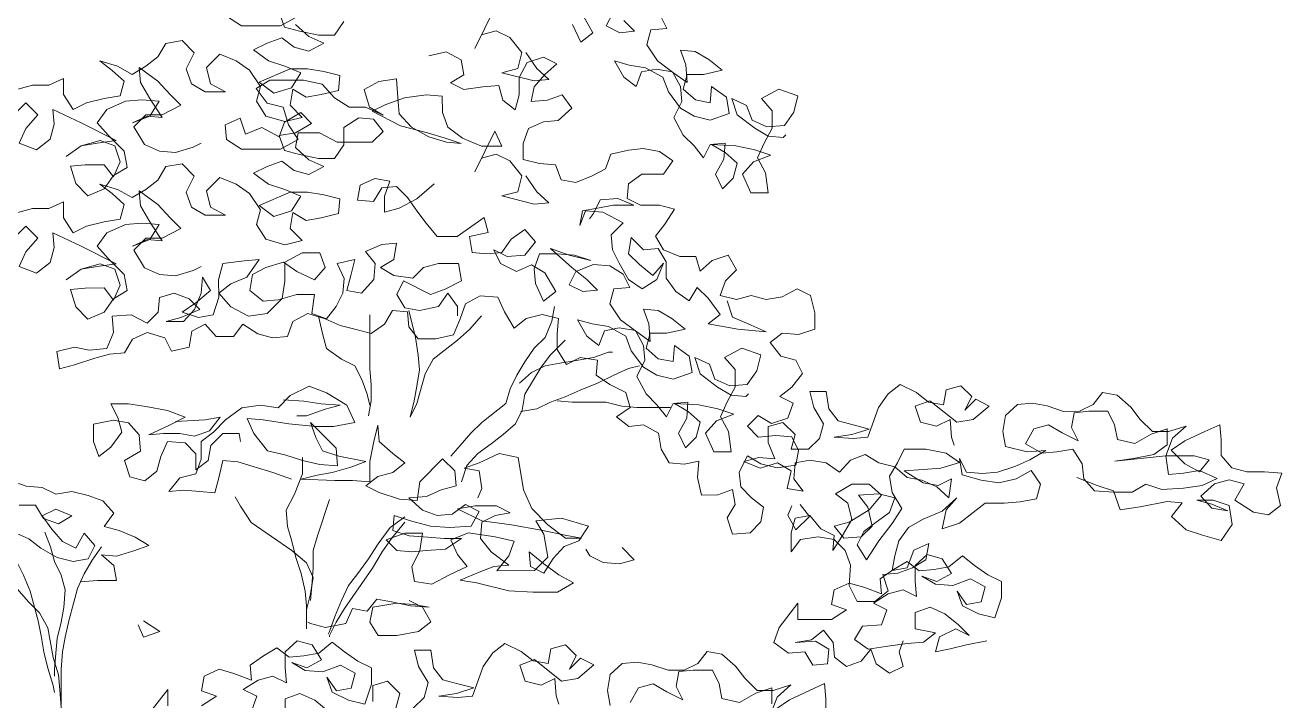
# Model space of a CAD drawing. Header units: metres. Extents: x -58 to 722, y -1100 to 345.
# Drawn here: x 31.314 to 32.033, y -15.785 to -15.399 of the extents above; entities that cross this region are included whole.
import ezdxf

# ---------------------------------------------------------------- set-up
doc = ezdxf.new("R2010")
doc.units = ezdxf.units.M
doc.header["$MEASUREMENT"] = 0
doc.layers.add('FSR_ARQ_006ARBOLES', color=74, linetype='Continuous', lineweight=0)

# ---------------------------------------------------------------- blocks, each defined once
blk = doc.blocks.new('arboles fsr 01')
at = {"layer": 'FSR_ARQ_006ARBOLES'}
for points in [[(186.26836, -34.83192), (186.26263, -34.84192), (186.26906, -34.84694), (186.27336, -34.83764)], [(186.24619, -34.83547), (186.24046, -34.84119), (186.24833, -34.84191), (186.25548, -34.83834), (186.25191, -34.83119)], [(186.22688, -34.83259), (186.2233, -34.83974), (186.23188, -34.84047), (186.23402, -34.84833), (186.22829, -34.85691), (186.2197, -34.86334), (186.21254, -34.86834), (186.21327, -34.85904), (186.21613, -34.85118), (186.20827, -34.85189), (186.20111, -34.85617), (186.19395, -34.86189), (186.20396, -34.86404), (186.21255, -34.86405), (186.21468, -34.87192), (186.20824, -34.87763), (186.20037, -34.87906), (186.19967, -34.87047), (186.19179, -34.87619), (186.19036, -34.88477), (186.20037, -34.88835), (186.20895, -34.88622), (186.21611, -34.88193), (186.22255, -34.87336), (186.22542, -34.86549), (186.23472, -34.86049), (186.2433, -34.85907), (186.25117, -34.85693), (186.24616, -34.86551), (186.23972, -34.87051), (186.23686, -34.86264), (186.229, -34.8612), (186.22041, -34.86263), (186.21612, -34.87049), (186.21539, -34.87836), (186.21968, -34.88694), (186.21466, -34.89623), (186.20894, -34.90195), (186.20392, -34.90838), (186.20035, -34.90123), (186.19249, -34.90051), (186.19319, -34.90909), (186.19748, -34.91696), (186.1939, -34.92482), (186.18818, -34.9191), (186.18604, -34.91123), (186.19248, -34.90551), (186.19964, -34.90123), (186.18676, -34.90193), (186.17675, -34.90407), (186.16816, -34.90692), (186.17746, -34.9105), (186.18317, -34.91695), (186.17887, -34.92696), (186.16958, -34.92695), (186.17102, -34.91622), (186.17532, -34.90836), (186.17175, -34.90049), (186.16746, -34.89262), (186.16747, -34.88332), (186.1732, -34.87689), (186.16391, -34.87187), (186.15389, -34.87544), (186.15603, -34.88402), (186.16103, -34.89118), (186.17032, -34.8919), (186.17819, -34.88833), (186.18106, -34.88047), (186.18893, -34.8769), (186.18606, -34.88548), (186.17676, -34.89262), (186.1696, -34.89691), (186.16174, -34.89762), (186.16031, -34.89619)], [(186.29808, -34.8524), (186.29235, -34.86098), (186.28591, -34.86669), (186.29378, -34.86741), (186.31094, -34.86314), (186.30236, -34.86099), (186.30023, -34.8524), (186.30667, -34.84454), (186.31383, -34.84097), (186.32169, -34.84312), (186.32526, -34.85028), (186.31455, -34.82881)], [(186.41897, -34.8332), (186.42826, -34.83821), (186.449, -34.83823), (186.45687, -34.83323)], [(186.42898, -34.83106), (186.42611, -34.83893), (186.41824, -34.84107), (186.40823, -34.8432), (186.39965, -34.8432), (186.39465, -34.83604)], [(186.42039, -34.83749), (186.41324, -34.84392), (186.40537, -34.84749), (186.41323, -34.85179), (186.4211, -34.84965), (186.42754, -34.84465), (186.4354, -34.84752), (186.44255, -34.8511), (186.43468, -34.85682), (186.42609, -34.85967), (186.41751, -34.86324), (186.42251, -34.87111), (186.4318, -34.87398), (186.43968, -34.86826), (186.42323, -34.8611), (186.41394, -34.86109), (186.40535, -34.86251), (186.39677, -34.86465), (186.39747, -34.87252), (186.40677, -34.87467), (186.41464, -34.87611), (186.42179, -34.87182), (186.42321, -34.88041), (186.41677, -34.88684), (186.42607, -34.88899), (186.43608, -34.88614), (186.4411, -34.87828), (186.43896, -34.87041), (186.44469, -34.86183), (186.45184, -34.85683), (186.46043, -34.85326), (186.46758, -34.86042), (186.46542, -34.869), (186.45755, -34.87329), (186.46828, -34.8733), (186.47543, -34.86901), (186.4783, -34.86115), (186.47402, -34.85256), (186.48046, -34.84613), (186.48904, -34.84757), (186.49333, -34.85472), (186.49976, -34.85974), (186.50691, -34.86403), (186.51478, -34.85975), (186.52408, -34.8569), (186.51764, -34.8619), (186.5112, -34.86761), (186.51333, -34.87548), (186.52192, -34.87692), (186.53121, -34.87908), (186.53836, -34.88266), (186.54337, -34.8748), (186.54338, -34.86621), (186.55124, -34.8698), (186.55983, -34.8698), (186.56769, -34.87196)], [(186.56911, -34.88483), (186.56339, -34.8791), (186.55695, -34.88554), (186.56338, -34.89269), (186.56695, -34.90056), (186.55765, -34.90413), (186.5505, -34.8984), (186.54837, -34.89053), (186.54909, -34.88267), (186.53406, -34.88981), (186.51546, -34.89909), (186.52547, -34.90053), (186.53405, -34.90196), (186.54191, -34.90769), (186.53405, -34.90196), (186.52404, -34.89909), (186.51617, -34.90195), (186.5133, -34.91053), (186.51687, -34.9184), (186.52188, -34.91197), (186.5319, -34.91198), (186.53976, -34.9127), (186.53689, -34.92199), (186.53045, -34.92842), (186.52187, -34.92484), (186.51687, -34.91768), (186.50972, -34.91339), (186.51116, -34.9048), (186.51975, -34.89623), (186.52548, -34.8898), (186.52048, -34.88264), (186.51047, -34.87834), (186.50189, -34.87762), (186.49259, -34.87832), (186.49759, -34.8862), (186.50688, -34.88978), (186.49902, -34.8862), (186.49115, -34.88691), (186.4976, -34.8769), (186.50261, -34.86832), (186.50334, -34.86045), (186.49332, -34.8676), (186.48687, -34.87474), (186.48115, -34.88046), (186.49115, -34.88548), (186.49974, -34.88548), (186.50617, -34.89193), (186.50044, -34.90122), (186.49257, -34.90479), (186.48398, -34.90549), (186.47469, -34.90263), (186.4704, -34.90048)], [(186.34963, -34.85422), (186.34034, -34.85207), (186.33247, -34.85635), (186.33103, -34.86422), (186.33818, -34.86851), (186.33102, -34.87208), (186.32101, -34.87064), (186.31243, -34.86992), (186.31028, -34.87779), (186.30383, -34.88279), (186.3017, -34.87492), (186.3017, -34.86562), (186.29742, -34.85775), (186.28884, -34.85488), (186.28169, -34.85845), (186.28812, -34.86418), (186.29383, -34.87062), (186.29526, -34.87849), (186.28667, -34.87776), (186.27881, -34.8749), (186.2738, -34.88204), (186.28094, -34.88849), (186.28881, -34.88921), (186.29667, -34.89279), (186.29953, -34.90066), (186.29952, -34.90924), (186.29093, -34.91138), (186.28235, -34.91209), (186.27948, -34.91995), (186.27162, -34.92138), (186.26304, -34.91779), (186.25589, -34.91421), (186.25303, -34.90634), (186.24374, -34.90419), (186.23587, -34.90346), (186.22729, -34.90489), (186.22013, -34.90989), (186.22513, -34.91704), (186.23657, -34.91705), (186.24372, -34.92207), (186.24443, -34.92993), (186.23727, -34.9335), (186.22726, -34.9335), (186.21939, -34.93563), (186.22439, -34.94351), (186.22939, -34.94995), (186.22509, -34.95709), (186.21651, -34.96066), (186.20793, -34.96065), (186.20577, -34.96852), (186.19934, -34.96279), (186.19076, -34.95992), (186.18646, -34.96779), (186.19218, -34.97351), (186.19503, -34.98138), (186.18645, -34.98352), (186.17858, -34.98137), (186.17072, -34.98351), (186.16213, -34.98207), (186.15427, -34.97777), (186.14712, -34.98134), (186.14496, -34.99064), (186.14495, -34.99922), (186.15353, -35.00209), (186.16212, -35.00138), (186.16855, -35.00639), (186.16282, -35.01354), (186.15495, -35.01568), (186.15137, -35.02283), (186.15708, -35.02998), (186.16352, -35.03499), (186.15636, -35.03856), (186.15921, -35.04643), (186.16779, -35.0493), (186.17495, -35.04502), (186.18067, -35.05074), (186.17494, -35.05646), (186.16564, -35.05574), (186.15706, -35.05644), (186.15348, -35.06359), (186.1549, -35.07146), (186.16491, -35.0729), (186.1735, -35.07076), (186.18065, -35.06648), (186.18494, -35.07507), (186.18421, -35.08293), (186.17849, -35.08865), (186.17205, -35.09365), (186.17347, -35.10152), (186.17918, -35.10724), (186.18848, -35.10797), (186.19135, -35.09939), (186.18707, -35.09223), (186.1885, -35.08437), (186.19637, -35.08723), (186.20495, -35.08724), (186.2071, -35.07795), (186.2064, -35.06936), (186.21426, -35.0708), (186.22213, -35.07009), (186.22643, -35.06295), (186.22787, -35.05436), (186.23574, -35.05008), (186.2436, -35.0508), (186.25005, -35.0458), (186.2429, -35.04079), (186.24505, -35.03292), (186.25364, -35.02864), (186.26079, -35.02364), (186.26009, -35.01577), (186.26938, -35.01435), (186.27653, -35.01793), (186.28155, -35.01007), (186.28155, -35.00149), (186.28085, -34.99362), (186.28943, -34.99148), (186.29801, -34.99364), (186.30444, -34.99865), (186.30946, -34.99007), (186.31304, -34.98221), (186.32234, -34.9815), (186.3302, -34.9858), (186.33306, -34.99367), (186.33662, -35.00225), (186.34592, -35.00441), (186.35522, -35.00442), (186.36023, -34.99798), (186.36095, -34.99012), (186.36882, -34.98941), (186.3731, -34.99657), (186.38025, -35.00158), (186.38812, -34.99944), (186.39671, -34.9973), (186.40458, -34.99373), (186.41388, -34.99088), (186.42174, -34.99518), (186.42459, -35.00305), (186.43246, -35.00377), (186.44033, -35.00163), (186.4482, -34.99663), (186.4532, -35.00308), (186.4625, -35.00308), (186.46823, -34.99665), (186.47537, -35.00024), (186.4768, -35.00882), (186.48609, -35.01097), (186.48968, -35.00382), (186.49898, -35.00097), (186.50684, -35.00456), (186.51112, -35.01171), (186.51899, -35.01243), (186.52686, -35.01459), (186.53758, -35.01817), (186.54545, -35.02033), (186.54688, -35.01103), (186.53759, -35.00887), (186.52972, -35.0103), (186.52042, -35.00957), (186.51686, -35.00099), (186.51758, -34.99241), (186.50757, -34.99168), (186.49898, -34.99597), (186.49326, -34.99024), (186.49256, -34.98237), (186.48469, -34.98022), (186.47682, -34.98307), (186.47109, -34.98879), (186.4811, -34.99309), (186.48897, -34.99524), (186.47967, -34.99523), (186.47395, -34.98879), (186.47039, -34.98021), (186.46968, -34.97162), (186.46538, -34.97877), (186.47324, -34.98521), (186.48039, -34.99023), (186.47181, -34.99308), (186.46394, -34.99164), (186.46109, -34.98234), (186.4611, -34.97305), (186.45896, -34.96446), (186.44752, -34.96302), (186.43965, -34.9623), (186.44608, -34.9716), (186.45466, -34.97518), (186.46109, -34.9802), (186.45465, -34.98734), (186.44534, -34.99234), (186.43533, -34.9909), (186.42747, -34.98303), (186.42605, -34.97373), (186.42606, -34.96372), (186.41677, -34.9587), (186.40747, -34.95869), (186.4046, -34.96656), (186.41032, -34.973), (186.41962, -34.96872), (186.42677, -34.96372), (186.43607, -34.96659), (186.44322, -34.97017), (186.44464, -34.97875), (186.43748, -34.98447), (186.42962, -34.98374), (186.41961, -34.98087), (186.41031, -34.98087), (186.41173, -34.99088), (186.40386, -34.99373), (186.39886, -34.98729), (186.39529, -34.98014), (186.39458, -34.97227), (186.39817, -34.96441), (186.38887, -34.96225), (186.39101, -34.97084), (186.39315, -34.9787), (186.38528, -34.98013), (186.37885, -34.97297), (186.37814, -34.96439), (186.38315, -34.95795), (186.37457, -34.95437), (186.36671, -34.95365), (186.36813, -34.96223), (186.37528, -34.96653), (186.36812, -34.97081), (186.35811, -34.97224), (186.35239, -34.96651), (186.34453, -34.96436), (186.3338, -34.96435), (186.33236, -34.97364), (186.34094, -34.97794), (186.3488, -34.98081), (186.36311, -34.97367), (186.36668, -34.98083), (186.36238, -34.98797), (186.35452, -34.9894), (186.34451, -34.98724), (186.33951, -34.98009), (186.33449, -34.98723), (186.33449, -34.99224)], [(186.29808, -34.91783), (186.29235, -34.9264), (186.28591, -34.93212), (186.29378, -34.93284), (186.31094, -34.92857), (186.30236, -34.92641), (186.30023, -34.91783), (186.30667, -34.90997), (186.31383, -34.9064), (186.32169, -34.90855), (186.32526, -34.9157), (186.31455, -34.89424), (186.31097, -34.9021), (186.3217, -34.90211), (186.33171, -34.89783), (186.33959, -34.89212), (186.34245, -34.88425), (186.34246, -34.87567), (186.35104, -34.87496), (186.36249, -34.8764), (186.3725, -34.87999), (186.37964, -34.88357), (186.36462, -34.89142), (186.35031, -34.89499), (186.34101, -34.89784), (186.33243, -34.90069), (186.34029, -34.89998), (186.34959, -34.89713), (186.3589, -34.89213), (186.36534, -34.88499), (186.36606, -34.87641), (186.36679, -34.86639), (186.37608, -34.86783), (186.38395, -34.87213), (186.38108, -34.88143), (186.37392, -34.88571), (186.38322, -34.88143), (186.39181, -34.88144), (186.39968, -34.87644), (186.40612, -34.86929), (186.41613, -34.86715), (186.43401, -34.86717), (186.44116, -34.87147), (186.43543, -34.87933), (186.42685, -34.88147), (186.42398, -34.89076), (186.41897, -34.89863), (186.42826, -34.90364), (186.449, -34.90366), (186.45687, -34.89866), (186.45759, -34.89079), (186.44973, -34.88721), (186.44686, -34.89579), (186.43828, -34.89221), (186.42898, -34.8972), (186.42613, -34.88933), (186.41755, -34.88432), (186.41182, -34.89004), (186.4204, -34.89505), (186.42898, -34.89649), (186.42611, -34.90435), (186.41824, -34.90649), (186.40823, -34.90863), (186.39965, -34.90862), (186.39465, -34.90146), (186.39466, -34.89217), (186.38679, -34.88715), (186.37893, -34.88786), (186.37391, -34.89429), (186.37963, -34.90002), (186.39822, -34.90004), (186.40753, -34.89504), (186.41897, -34.89505), (186.42039, -34.90292), (186.41324, -34.90935), (186.40537, -34.91292), (186.41323, -34.91722), (186.4211, -34.91508), (186.42754, -34.91008), (186.4354, -34.91294), (186.44255, -34.91653), (186.43468, -34.92224), (186.42609, -34.92509), (186.41751, -34.92866), (186.42251, -34.93653), (186.4318, -34.9394), (186.43968, -34.93369), (186.42323, -34.92652), (186.41394, -34.92651), (186.40535, -34.92794), (186.39677, -34.93007), (186.39747, -34.93794), (186.40677, -34.9401), (186.41464, -34.94153), (186.42179, -34.93725), (186.42321, -34.94583), (186.41677, -34.95226), (186.42607, -34.95442), (186.43608, -34.95157), (186.4411, -34.9437), (186.43896, -34.93583), (186.44469, -34.92726), (186.45184, -34.92226), (186.46043, -34.91869), (186.46758, -34.92585), (186.46542, -34.93443), (186.45755, -34.93871), (186.46828, -34.93872), (186.47543, -34.93444), (186.4783, -34.92657), (186.47402, -34.91799), (186.48046, -34.91156), (186.48904, -34.91299), (186.49333, -34.92015), (186.49976, -34.92516), (186.50691, -34.92946), (186.51478, -34.92518), (186.52408, -34.92232), (186.51764, -34.92732), (186.5112, -34.93304), (186.51333, -34.94091), (186.52192, -34.94235), (186.53121, -34.9445), (186.53836, -34.94808), (186.54337, -34.94022), (186.54338, -34.93164), (186.55124, -34.93522), (186.55983, -34.93523), (186.56769, -34.93738)], [(186.56911, -34.95026), (186.56339, -34.94453), (186.55695, -34.95096), (186.56338, -34.95812), (186.56695, -34.96599), (186.55765, -34.96956), (186.5505, -34.96383), (186.54837, -34.95596), (186.54909, -34.94809), (186.53406, -34.95523), (186.51546, -34.96451), (186.52547, -34.96595), (186.53405, -34.96739), (186.54191, -34.97312), (186.53405, -34.96739), (186.52404, -34.96452), (186.51617, -34.96737), (186.5133, -34.97595), (186.51687, -34.98382), (186.52188, -34.97739), (186.5319, -34.9774), (186.53976, -34.97812), (186.53689, -34.98742), (186.53045, -34.99385), (186.52187, -34.99027), (186.51687, -34.98311), (186.50972, -34.97881), (186.51116, -34.97023), (186.51975, -34.96166), (186.52548, -34.95522), (186.52048, -34.94807), (186.51047, -34.94377), (186.50189, -34.94304), (186.49259, -34.94375), (186.49759, -34.95162), (186.50688, -34.95521), (186.49902, -34.95162), (186.49115, -34.95233), (186.4976, -34.94232), (186.50261, -34.93375), (186.50334, -34.92588), (186.49332, -34.93302), (186.48687, -34.94017), (186.48115, -34.94589), (186.49115, -34.9509), (186.49974, -34.95091), (186.50617, -34.95735), (186.50044, -34.96664), (186.49257, -34.97021), (186.48398, -34.97092), (186.47469, -34.96805), (186.4704, -34.9659)], [(186.34671, -34.92216), (186.356, -34.93004), (186.36529, -34.93505), (186.37316, -34.9372), (186.37317, -34.92862), (186.37031, -34.92075), (186.37818, -34.91933), (186.38605, -34.92291), (186.38747, -34.93078), (186.37889, -34.93149), (186.3746, -34.92433), (186.36673, -34.92361), (186.36101, -34.92933), (186.35599, -34.93647), (186.35098, -34.94291), (186.34525, -34.95005), (186.33453, -34.95004), (186.32023, -34.94002), (186.31808, -34.94788), (186.32809, -34.95004), (186.32665, -34.95862), (186.31878, -34.95933), (186.31092, -34.9586), (186.30592, -34.95145), (186.29877, -34.94643), (186.29304, -34.95287), (186.29876, -34.96002), (186.30805, -34.96075), (186.31521, -34.95718), (186.31163, -34.96433), (186.30304, -34.96861), (186.29518, -34.96503), (186.28802, -34.96931), (186.28229, -34.97932), (186.28872, -34.98433), (186.29302, -34.97504), (186.29374, -34.96717), (186.29089, -34.9593), (186.28159, -34.95929), (186.2723, -34.96), (186.26371, -34.96285), (186.27516, -34.96), (186.28517, -34.95643), (186.27372, -34.96644), (186.26585, -34.97287), (186.26012, -34.97858), (186.26799, -34.97931), (186.27514, -34.97574), (186.27157, -34.96858), (186.26228, -34.965), (186.25369, -34.9657), (186.24654, -34.96999), (186.24296, -34.97714), (186.25154, -34.97786), (186.25368, -34.98573), (186.24795, -34.99431), (186.23936, -35.00073), (186.2322, -35.00573), (186.23293, -34.99644), (186.23579, -34.98857), (186.22793, -34.98928), (186.22077, -34.99357), (186.21361, -34.99928), (186.22362, -35.00144), (186.23221, -35.00144), (186.23434, -35.00931), (186.2279, -35.01503), (186.22003, -35.01645), (186.21933, -35.00787), (186.21145, -35.01358), (186.21002, -35.02216), (186.22003, -35.02575), (186.22861, -35.02361), (186.23577, -35.01933), (186.24221, -35.01075), (186.24508, -35.00289), (186.25438, -34.99789), (186.26296, -34.99647), (186.27083, -34.99433), (186.26582, -35.0029), (186.25938, -35.00791), (186.25652, -35.00004), (186.24866, -34.9986), (186.24007, -35.00002), (186.23578, -35.00788), (186.23505, -35.01575), (186.23934, -35.02434), (186.23432, -35.03363), (186.2286, -35.03935), (186.22358, -35.04578), (186.22001, -35.03862), (186.21215, -35.0379), (186.21285, -35.04648), (186.21714, -35.05435), (186.21356, -35.06222), (186.20784, -35.05649), (186.2057, -35.04862), (186.21214, -35.04291), (186.2193, -35.03862), (186.20642, -35.03933), (186.19641, -35.04146), (186.18782, -35.04431), (186.19712, -35.0479), (186.20283, -35.05434), (186.19853, -35.06435), (186.18924, -35.06434), (186.19068, -35.05361), (186.19498, -35.04575), (186.19141, -35.03788), (186.18712, -35.03001), (186.18713, -35.02071), (186.19286, -35.01428), (186.18357, -35.00927), (186.17355, -35.01283), (186.17569, -35.02142), (186.18069, -35.02857), (186.18998, -35.0293), (186.19785, -35.02573), (186.20072, -35.01786), (186.20859, -35.0143), (186.20572, -35.02288), (186.19642, -35.03002), (186.18926, -35.0343), (186.1814, -35.03501), (186.17997, -35.03358)], [(186.19146, -34.98424), (186.18859, -34.99282), (186.17857, -34.9971), (186.1707, -35.00067), (186.18572, -34.99926), (186.20146, -34.99641), (186.19503, -34.9914), (186.20147, -34.98282), (186.2072, -34.9771), (186.21148, -34.98426), (186.21864, -34.97926), (186.22365, -34.97211), (186.22366, -34.96353), (186.22796, -34.95638), (186.23582, -34.9571), (186.24227, -34.95067), (186.24369, -34.95926), (186.23796, -34.96497), (186.2308, -34.97069), (186.22509, -34.96425), (186.22866, -34.97283), (186.23652, -34.97785), (186.24368, -34.97285), (186.24869, -34.96427), (186.25227, -34.95712), (186.25299, -34.94925), (186.24656, -34.94281), (186.2573, -34.9371), (186.2666, -34.93639), (186.26945, -34.94426), (186.26803, -34.93639), (186.26016, -34.93496), (186.25158, -34.93352), (186.24085, -34.93351), (186.24944, -34.92994), (186.25873, -34.93066), (186.2623, -34.93782), (186.26445, -34.94068)], [(186.00585, -35.07788), (185.99512, -35.08216), (185.98653, -35.08501), (185.98295, -35.09502), (185.97222, -35.09358), (185.95792, -35.09071), (185.95005, -35.09142), (185.95577, -35.09857), (185.94789, -35.10572), (185.93931, -35.10857), (185.92929, -35.11142), (185.92358, -35.10283), (185.92502, -35.09282), (185.9336, -35.08997), (185.94219, -35.08998), (185.93432, -35.09212), (185.92573, -35.09568), (185.93432, -35.09426), (185.94004, -35.08783), (185.9329, -35.08139), (185.92503, -35.07923), (185.91716, -35.08137), (185.92216, -35.08996), (185.91214, -35.09639), (185.90427, -35.09781), (185.89784, -35.0928), (185.9, -35.0835), (185.89714, -35.07563), (185.90644, -35.07493), (185.91574, -35.07493), (185.92361, -35.0728), (185.92934, -35.06636), (185.92934, -35.05778), (185.93007, -35.04992), (185.93793, -35.0535), (185.94865, -35.05852), (185.9558, -35.06353), (185.94864, -35.07067), (185.94077, -35.07496), (185.93577, -35.06852), (185.94364, -35.06638), (185.95866, -35.06639), (185.98583, -35.06928), (185.97582, -35.06784), (185.9651, -35.06568), (185.95795, -35.06067), (185.95796, -35.05209), (185.96654, -35.05496), (185.97511, -35.05997), (185.98441, -35.05783), (185.98585, -35.04997), (185.98943, -35.04282), (185.99945, -35.04283), (186.00731, -35.04355), (186.00874, -35.05142), (186.00515, -35.05857), (186.01374, -35.05428), (186.0209, -35.05), (186.02876, -35.05215), (186.03304, -35.06002), (186.02446, -35.06502), (186.01659, -35.0643), (186.00801, -35.06286), (186.003, -35.07072), (186.00227, -35.07859), (185.99655, -35.08502), (185.98653, -35.08573), (185.97652, -35.08572), (185.96937, -35.08142), (185.96079, -35.08427), (185.94935, -35.08355), (185.93933, -35.08211), (185.93147, -35.07852), (185.94077, -35.07424), (185.94935, -35.07568), (185.95722, -35.0764), (185.95866, -35.06639), (185.95509, -35.05709), (185.94794, -35.05065), (185.95724, -35.05352), (185.96582, -35.05352), (185.97226, -35.04709), (185.97728, -35.04066), (185.98443, -35.03423), (185.9923, -35.03281), (185.9973, -35.03925), (186.00445, -35.04283), (186.01303, -35.04284), (186.02162, -35.03999), (186.02949, -35.03856), (186.03735, -35.03929), (186.04379, -35.04501), (186.04521, -35.0536), (186.04377, -35.06146), (186.03233, -35.06431), (186.02231, -35.06359), (186.03089, -35.0686), (186.03876, -35.07219), (186.04805, -35.07506), (186.05592, -35.07578), (186.0645, -35.07507), (186.06808, -35.06792), (186.06664, -35.0765), (186.05663, -35.07935), (186.04733, -35.08078), (186.03803, -35.07862), (186.03017, -35.07432), (186.02516, -35.08147), (186.0273, -35.08934), (186.03588, -35.09078), (186.04446, -35.0915), (186.05447, -35.09151), (186.0609, -35.09652), (186.06805, -35.10225), (186.07735, -35.10512), (186.07521, -35.09511), (186.06949, -35.08866), (186.07735, -35.09582), (186.08736, -35.10012), (186.09523, -35.10442), (186.10023, -35.11158), (186.10236, -35.11945), (186.10379, -35.12732), (186.09592, -35.12588), (186.09235, -35.11658), (186.08449, -35.11299), (186.08591, -35.12158), (186.09306, -35.12588), (186.10093, -35.12874), (186.10879, -35.12947), (186.10592, -35.13805), (186.11307, -35.14377), (186.12237, -35.14378), (186.12667, -35.1352), (186.12596, -35.12448), (186.12883, -35.11661), (186.13456, -35.11089), (186.14314, -35.10947), (186.15244, -35.11091), (186.15744, -35.11735), (186.15745, -35.10734), (186.15531, -35.09947), (186.14744, -35.09803), (186.14171, -35.10518), (186.13456, -35.10875), (186.13527, -35.11662), (186.13027, -35.10875), (186.12527, -35.10016), (186.12742, -35.09158), (186.13386, -35.08658), (186.12529, -35.08156), (186.11599, -35.08155), (186.10955, -35.08727), (186.11598, -35.09514), (186.1267, -35.10159), (186.13456, -35.10374), (186.12955, -35.11017), (186.12025, -35.10945), (186.11454, -35.10372), (186.11669, -35.09371), (186.1217, -35.08728), (186.11098, -35.08656), (186.10239, -35.08869), (186.10525, -35.09656), (186.11239, -35.10158), (186.11883, -35.10659), (186.1224, -35.11374), (186.11738, -35.12161), (186.11095, -35.11159), (186.10381, -35.10228), (186.09881, -35.09441), (186.10383, -35.08583), (186.10526, -35.07725), (186.10098, -35.0701), (186.09741, -35.06294), (186.08597, -35.06293), (186.07524, -35.06507), (186.06808, -35.07007), (186.07809, -35.07294), (186.08739, -35.07366), (186.0974, -35.07439), (186.08738, -35.08081), (186.07951, -35.08224), (186.07236, -35.07865), (186.07378, -35.08867), (186.08023, -35.08295), (186.0881, -35.07938), (186.09597, -35.07796), (186.10241, -35.07224), (186.11099, -35.07011), (186.11815, -35.06582), (186.12601, -35.06869), (186.13173, -35.07513), (186.13888, -35.07013), (186.14747, -35.06871), (186.15533, -35.07015), (186.15604, -35.07873), (186.15103, -35.08516), (186.15961, -35.08374), (186.15748, -35.07444), (186.16463, -35.07016), (186.17393, -35.07303), (186.18251, -35.06946), (186.17465, -35.0673), (186.16606, -35.06801), (186.16965, -35.05943), (186.16966, -35.05085), (186.16179, -35.0487), (186.15535, -35.05513), (186.15749, -35.063), (186.14819, -35.06299), (186.14247, -35.05726), (186.14033, -35.04939), (186.14535, -35.04082), (186.1475, -35.03223), (186.13892, -35.03223), (186.13748, -35.04152), (186.13247, -35.04796), (186.1246, -35.05009), (186.11601, -35.05223), (186.12531, -35.0551), (186.13461, -35.05654), (186.12459, -35.05725), (186.11673, -35.05652), (186.11102, -35.04078), (186.10602, -35.03363), (186.09959, -35.02861), (186.091, -35.0329), (186.08456, -35.0379), (186.07669, -35.03932), (186.07527, -35.03145), (186.0674, -35.0293), (186.06168, -35.03502), (186.06525, -35.04217), (186.05953, -35.03645), (186.05237, -35.04001), (186.06095, -35.04717), (186.06953, -35.04861), (186.08384, -35.03718), (186.09171, -35.04005), (186.08884, -35.04863), (186.08026, -35.05077), (186.07311, -35.04719), (186.07238, -35.05648), (186.07095, -35.06077)], [(186.42238, -35.07886), (186.43239, -35.07529), (186.45099, -35.06959), (186.45886, -35.06888), (186.461, -35.07818), (186.46314, -35.08605), (186.47101, -35.08534), (186.47959, -35.08463), (186.48745, -35.08536), (186.48174, -35.0782), (186.47316, -35.07604), (186.47031, -35.06817), (186.47031, -35.05888), (186.46388, -35.05386), (186.45745, -35.04742), (186.44887, -35.04098), (186.43886, -35.03954), (186.42956, -35.04096), (186.42313, -35.03452), (186.41313, -35.0295), (186.40382, -35.03307), (186.39309, -35.0395), (186.38879, -35.04879), (186.40023, -35.05095), (186.40953, -35.05095), (186.42384, -35.04954), (186.43743, -35.0474), (186.44601, -35.0467), (186.44243, -35.05456), (186.43527, -35.06385), (186.42597, -35.06599), (186.41667, -35.06884), (186.40737, -35.07098), (186.39807, -35.07168), (186.39879, -35.06239), (186.41239, -35.04881), (186.40952, -35.05668), (186.40594, -35.06382), (186.39736, -35.06668), (186.38305, -35.06953), (186.39092, -35.07239), (186.40093, -35.07526), (186.40879, -35.0767), (186.41737, -35.07885), (186.39949, -35.07955), (186.39019, -35.07954), (186.3809, -35.08025), (186.38091, -35.06952), (186.37877, -35.05879), (186.37663, -35.05021), (186.37591, -35.05879), (186.36875, -35.06522), (186.36231, -35.07022), (186.36874, -35.07523), (186.37661, -35.07739), (186.38304, -35.0824), (186.37588, -35.08597), (186.36515, -35.08953), (186.35585, -35.09024), (186.35443, -35.08023), (186.34229, -35.06806), (186.33584, -35.07449), (186.33512, -35.08235), (186.34299, -35.08451), (186.35085, -35.08809), (186.36015, -35.08881), (186.35299, -35.09524), (186.34512, -35.0981), (186.33725, -35.09738), (186.33011, -35.09236), (186.32295, -35.09593), (186.32723, -35.1038), (186.33868, -35.10453), (186.34869, -35.10382), (186.35942, -35.10097), (186.36801, -35.09812), (186.36871, -35.10599), (186.36013, -35.10884), (186.35011, -35.10955), (186.34153, -35.11025), (186.33223, -35.11025), (186.34081, -35.11597), (186.35082, -35.1167), (186.35869, -35.11742), (186.36656, -35.11671), (186.37228, -35.111), (186.36228, -35.10741), (186.35298, -35.1074), (186.3544, -35.1167), (186.35868, -35.12529), (186.35725, -35.13315), (186.34795, -35.13458), (186.33865, -35.12956), (186.32936, -35.12526), (186.33437, -35.11883), (186.33796, -35.11097), (186.32866, -35.10738), (186.31436, -35.10951), (186.30434, -35.11165), (186.30719, -35.11952), (186.31362, -35.12739), (186.2936, -35.12737), (186.28645, -35.12022), (186.28861, -35.10806), (186.29291, -35.10091), (186.27932, -35.09947), (186.26501, -35.10375), (186.27001, -35.11162), (186.27788, -35.11449), (186.28359, -35.12093), (186.28859, -35.1288), (186.29575, -35.12523), (186.29647, -35.11736), (186.28859, -35.12379), (186.28072, -35.12951), (186.27285, -35.13379), (186.28143, -35.13881), (186.2943, -35.13882), (186.30718, -35.13811), (186.32435, -35.13384), (186.33293, -35.13242), (186.32292, -35.12812), (186.31506, -35.12525), (186.30719, -35.12453), (186.31649, -35.11738), (186.32222, -35.11024), (186.32151, -35.10165), (186.31437, -35.09807), (186.3065, -35.09663), (186.31365, -35.09306), (186.3251, -35.09307), (186.33439, -35.09451), (186.32151, -35.10094), (186.30578, -35.10307), (186.29004, -35.10592), (186.27645, -35.10876), (186.26858, -35.11019), (186.27716, -35.11019), (186.28647, -35.10305), (186.29506, -35.09448), (186.29936, -35.08447), (186.30224, -35.06731), (186.31225, -35.06517), (186.32297, -35.07019), (186.33084, -35.07305), (186.32297, -35.07448), (186.32153, -35.08377), (186.32367, -35.08878)], [(186.42671, -35.03667), (186.41598, -35.03737), (186.40668, -35.03879), (186.39667, -35.0395), (186.40453, -35.04165), (186.41454, -35.04524), (186.41955, -35.04524)], [(186.28152, -35.03725), (186.27365, -35.03796), (186.25577, -35.03794), (186.24719, -35.04008), (186.23932, -35.04079), (186.22144, -35.04077)], [(186.48391, -35.04816), (186.46818, -35.04743), (186.46031, -35.04599), (186.46603, -35.05315), (186.47389, -35.05602), (186.48176, -35.0546), (186.49034, -35.0546), (186.49821, -35.05533), (186.48749, -35.05031), (186.47891, -35.04601), (186.48821, -35.04244), (186.49965, -35.04031), (186.50895, -35.03889), (186.51825, -35.0389), (186.51467, -35.04604), (186.51252, -35.05391), (186.51823, -35.06178), (186.52466, -35.06679), (186.52753, -35.05893), (186.52754, -35.04963), (186.51681, -35.04748), (186.50894, -35.0489), (186.50322, -35.05533), (186.50249, -35.06391), (186.51107, -35.06893), (186.5082, -35.07751), (186.50033, -35.07965), (186.4939, -35.07463), (186.49176, -35.06676), (186.48819, -35.05889), (186.4789, -35.0596), (186.47317, -35.06532), (186.47316, -35.0739), (186.46673, -35.06889), (186.46531, -35.06102), (186.45888, -35.05458), (186.45029, -35.05457), (186.44957, -35.05886)], [(186.53461, -35.13332), (186.52532, -35.13259), (186.5153, -35.13258), (186.51674, -35.12472), (186.52318, -35.119), (186.51532, -35.11971), (186.50602, -35.11684), (186.49816, -35.11397), (186.50531, -35.10969), (186.5139, -35.10612), (186.52177, -35.10398), (186.51677, -35.09683), (186.5225, -35.09039), (186.53036, -35.08754), (186.53895, -35.0854), (186.54753, -35.08684), (186.55469, -35.08327), (186.56327, -35.08256), (186.57114, -35.07971)], [(186.56684, -35.09258), (186.55825, -35.09257), (186.55396, -35.09972), (186.54609, -35.10257), (186.53894, -35.09828), (186.54752, -35.09471), (186.55467, -35.09829), (186.54966, -35.10544), (186.54393, -35.11187), (186.53678, -35.11544), (186.53249, -35.10757), (186.52676, -35.114), (186.53033, -35.12115), (186.5382, -35.12259), (186.54678, -35.12045), (186.55537, -35.11546), (186.56181, -35.11046), (186.56968, -35.10689)], [(186.41445, -35.14823), (186.41231, -35.13964), (186.41089, -35.13106), (186.41447, -35.12319), (186.42234, -35.11676), (186.44381, -35.10176), (186.44954, -35.09319), (186.45241, -35.08818)], [(186.15274, -35.0922), (186.14772, -35.09863), (186.15487, -35.10579), (186.15917, -35.09793), (186.15703, -35.09292)], [(186.24712, -35.11517), (186.24068, -35.1216), (186.24854, -35.12376), (186.25713, -35.12305), (186.26428, -35.11948), (186.26643, -35.11591)], [(186.0537, -35.16463), (186.06443, -35.16678), (186.07301, -35.16893), (186.08087, -35.17037), (186.07874, -35.1625), (186.07016, -35.1582), (186.063, -35.16177), (186.06873, -35.15606), (186.07589, -35.15034), (186.08376, -35.14677), (186.09162, -35.14964), (186.09161, -35.15822), (186.08088, -35.16036), (186.08732, -35.16537), (186.0959, -35.16609), (186.10734, -35.16754), (186.11664, -35.16897), (186.12379, -35.16397), (186.11951, -35.15682), (186.1095, -35.15609), (186.10664, -35.14822), (186.1138, -35.14465), (186.10593, -35.13964), (186.09807, -35.13749), (186.09091, -35.14106), (186.09164, -35.13319), (186.09164, -35.12461), (186.08521, -35.11888), (186.07734, -35.12102), (186.07233, -35.12888), (186.08019, -35.13318), (186.08806, -35.13033), (186.08091, -35.13461), (186.07161, -35.13532), (186.06232, -35.13173), (186.05444, -35.13602), (186.05658, -35.14389), (186.06445, -35.14533), (186.06946, -35.13818), (186.06659, -35.14604), (186.05801, -35.15033), (186.04942, -35.15246), (186.04586, -35.14173), (186.04586, -35.13315), (186.05302, -35.12958), (186.06018, -35.12458), (186.06662, -35.11958), (186.07376, -35.12531), (186.08163, -35.12675), (186.0895, -35.12747), (186.09594, -35.12247), (186.10309, -35.12677), (186.11023, -35.13178), (186.10951, -35.13964), (186.11881, -35.13608), (186.12668, -35.13394), (186.13454, -35.13752), (186.13597, -35.14539), (186.1281, -35.14824), (186.13596, -35.15326), (186.15384, -35.15327), (186.15385, -35.14469), (186.16385, -35.15757), (186.1667, -35.16544), (186.15883, -35.17116), (186.15025, -35.17044), (186.14595, -35.17758), (186.13808, -35.17686), (186.13738, -35.16899), (186.14453, -35.16471), (186.15526, -35.16543), (186.14668, -35.164), (186.14025, -35.15898), (186.13523, -35.16542), (186.13451, -35.17328), (186.12807, -35.17828), (186.12021, -35.17541), (186.11521, -35.16897), (186.11234, -35.17684), (186.10518, -35.18184), (186.09803, -35.17825), (186.10019, -35.17039), (186.09804, -35.16467)], [(186.3601, -35.14317), (186.35294, -35.14674), (186.34864, -35.1546), (186.35508, -35.15961), (186.36652, -35.16177), (186.37653, -35.16178), (186.38083, -35.15463), (186.3794, -35.14676), (186.36653, -35.14461), (186.35795, -35.14531), (186.34937, -35.14674), (186.35938, -35.14603), (186.36939, -35.14389), (186.37726, -35.14247), (186.38226, -35.14891), (186.39013, -35.14749), (186.3937, -35.15536), (186.40443, -35.15751), (186.4123, -35.15538), (186.41373, -35.15466)], [(186.50098, -35.15403), (186.49239, -35.15974), (186.50097, -35.16261), (186.50384, -35.15617)], [(186.13905, -35.20376), (186.13905, -35.19518), (186.13978, -35.18731), (186.14764, -35.19089), (186.15836, -35.19591), (186.16551, -35.20092)], [(186.16766, -35.19806), (186.16767, -35.18948), (186.17625, -35.19235), (186.18482, -35.19736), (186.19412, -35.19523), (186.19556, -35.18736), (186.19914, -35.18021), (186.20916, -35.18022), (186.21702, -35.18094), (186.21845, -35.18881), (186.21486, -35.19596), (186.22345, -35.19168), (186.23061, -35.18739), (186.23847, -35.18955), (186.24275, -35.19742)], [(186.16837, -35.20379), (186.1648, -35.19449), (186.15765, -35.18804), (186.16695, -35.19091), (186.17553, -35.19092), (186.18197, -35.18449), (186.18699, -35.17806), (186.19414, -35.17163), (186.20201, -35.1702), (186.20701, -35.17664), (186.21416, -35.18023), (186.22275, -35.18023), (186.23133, -35.17738), (186.2392, -35.17596), (186.24706, -35.17668), (186.2535, -35.18241), (186.25492, -35.19099), (186.25348, -35.19886)], [(186.37936, -35.19683), (186.37937, -35.18824), (186.3715, -35.18609), (186.36506, -35.19252), (186.3672, -35.20039)], [(186.3579, -35.20038), (186.35218, -35.19466), (186.35004, -35.18679), (186.35506, -35.17821), (186.35721, -35.16963), (186.34863, -35.16962), (186.34719, -35.17892), (186.34218, -35.18535), (186.33431, -35.18749), (186.32572, -35.18963), (186.33502, -35.1925), (186.34432, -35.19393), (186.3343, -35.19464), (186.32644, -35.19392), (186.32073, -35.17818), (186.31573, -35.17102), (186.3093, -35.16601), (186.30071, -35.17029), (186.29427, -35.17529), (186.2864, -35.17672), (186.28498, -35.16885), (186.27711, -35.1667), (186.27139, -35.17241), (186.27496, -35.17957), (186.26924, -35.17384), (186.26208, -35.17741), (186.27066, -35.18457), (186.27924, -35.18601), (186.29355, -35.17458), (186.30142, -35.17745), (186.29855, -35.18603), (186.28997, -35.18816), (186.28282, -35.18458), (186.28209, -35.19388), (186.28066, -35.19817)], [(186.40296, -35.20186), (186.41011, -35.19614), (186.41798, -35.19257), (186.42585, -35.19544), (186.42584, -35.20402)], [(186.44372, -35.20189), (186.44087, -35.19402), (186.44802, -35.19045), (186.44016, -35.18544), (186.4323, -35.18329), (186.42514, -35.18686), (186.42586, -35.17899), (186.42587, -35.17041), (186.41944, -35.16468), (186.41157, -35.16682), (186.40656, -35.17468), (186.41442, -35.17898), (186.42229, -35.17613), (186.41513, -35.18041), (186.40583, -35.18112), (186.39654, -35.17753), (186.38867, -35.18182), (186.39081, -35.18969), (186.39867, -35.19112), (186.40369, -35.18398), (186.40082, -35.19184), (186.39223, -35.19612), (186.38365, -35.19826), (186.38008, -35.18753), (186.38009, -35.17895), (186.38724, -35.17538), (186.3944, -35.17038), (186.40084, -35.16538), (186.40799, -35.17111), (186.41586, -35.17254), (186.42372, -35.17327), (186.43016, -35.16827), (186.43731, -35.17256), (186.44446, -35.17758), (186.44374, -35.18544), (186.45304, -35.18188), (186.46091, -35.17974), (186.46877, -35.18332), (186.47019, -35.19119), (186.46232, -35.19404), (186.47019, -35.19906)], [(186.48807, -35.19907), (186.48807, -35.19049), (186.49807, -35.20337)]]:
    blk.add_lwpolyline(points, dxfattribs=at)
at = {"layer": 'FSR_ARQ_006ARBOLES', "color": 35}
for points in [[(186.283, -34.98719), (186.28442, -34.99505), (186.28799, -35.00364), (186.29371, -35.00937), (186.29871, -35.01652), (186.30299, -35.02368), (186.30656, -35.03083), (186.3087, -35.0387), (186.32156, -35.04873), (186.32728, -35.05446), (186.33299, -35.0609), (186.338, -35.06662)], [(186.32161, -34.99223), (186.32804, -34.99939), (186.33448, -35.00511), (186.34734, -35.01514), (186.35162, -35.02301), (186.3559, -35.03875), (186.35947, -35.0459), (186.35733, -35.03732), (186.35591, -35.02945), (186.35449, -35.02087), (186.35521, -35.013), (186.35665, -35.0037), (186.36024, -34.9894)], [(186.38098, -34.99157), (186.38095, -35.02017), (186.38023, -35.02876), (186.38022, -35.03734), (186.38164, -35.04521)], [(186.40815, -34.99231), (186.406, -35.0016), (186.40385, -35.00947), (186.39597, -35.01518), (186.38882, -35.01875), (186.38524, -35.0259), (186.38237, -35.03376), (186.38093, -35.03949)], [(186.33226, -35.08021), (186.32941, -35.07162), (186.32369, -35.06518), (186.31655, -35.06017), (186.31011, -35.05515), (186.30368, -35.04943), (186.30011, -35.04227), (186.29869, -35.03369), (186.29012, -35.01938), (186.28512, -35.01294), (186.27726, -35.00506)], [(186.30156, -35.02797), (186.29512, -35.02224), (186.28798, -35.01866), (186.28011, -35.01722), (186.27153, -35.01578), (186.26223, -35.01434), (186.25437, -35.01148), (186.25222, -35.01147)], [(186.30083, -35.04299), (186.29225, -35.04155), (186.2851, -35.03797), (186.27723, -35.0351), (186.26937, -35.03152), (186.26007, -35.02793), (186.2515, -35.02363), (186.24363, -35.02005), (186.23791, -35.01861)], [(186.56601, -35.21631), (186.56242, -35.22346), (186.55167, -35.24705), (186.54809, -35.2542), (186.54379, -35.26135), (186.54237, -35.25348), (186.54238, -35.24418), (186.5431, -35.2356), (186.54454, -35.22702), (186.54457, -35.19984), (186.54529, -35.19054), (186.54601, -35.18268), (186.54888, -35.17338), (186.55176, -35.15765), (186.55605, -35.14979), (186.56178, -35.14407), (186.56823, -35.13692)], [(186.41667, -35.06741), (186.41666, -35.07599), (186.42094, -35.08672), (186.42522, -35.09531), (186.4245, -35.10389), (186.42235, -35.11176), (186.42019, -35.12034), (186.41733, -35.12892), (186.41517, -35.13821), (186.41445, -35.14608), (186.41444, -35.15824)], [(186.40234, -35.08957), (186.40876, -35.10888), (186.4109, -35.11675), (186.41089, -35.12605), (186.4116, -35.13535), (186.41231, -35.14322)], [(186.57542, -35.08973), (186.57255, -35.09831), (186.57183, -35.10689), (186.57111, -35.11475), (186.56824, -35.12262), (186.56466, -35.12977), (186.56107, -35.13835), (186.55677, -35.15408), (186.55533, -35.16194), (186.55389, -35.17052), (186.55174, -35.1791), (186.54887, -35.1884), (186.54815, -35.19198)], [(186.36228, -35.09883), (186.37014, -35.10456), (186.37657, -35.11315), (186.38157, -35.12102), (186.38729, -35.12889), (186.39229, -35.13533), (186.39586, -35.1432), (186.39942, -35.15179), (186.40228, -35.15966), (186.40299, -35.16109)], [(186.36228, -35.10169), (186.36942, -35.11028), (186.37442, -35.11744), (186.37942, -35.12602), (186.39442, -35.14749), (186.39871, -35.15465), (186.40228, -35.1618), (186.40228, -35.16252)], [(186.55323, -35.10687), (186.55037, -35.11474), (186.54821, -35.1226), (186.54463, -35.12975), (186.54248, -35.13761), (186.54318, -35.14691), (186.54461, -35.15478), (186.54674, -35.16337), (186.54745, -35.17123), (186.54816, -35.17982), (186.54816, -35.18339)], [(186.52319, -35.11471), (186.52819, -35.12187), (186.53247, -35.12902), (186.53604, -35.13689), (186.53818, -35.14476), (186.54032, -35.15335), (186.54245, -35.16265), (186.54388, -35.17052), (186.54458, -35.17981), (186.54457, -35.19841)]]:
    blk.add_lwpolyline(points, dxfattribs=at)

msp = doc.modelspace()

# ---------------------------------------------------------------- block references
at = {"layer": 'FSR_ARQ_006ARBOLES', "xscale": -1.078303154721954, "yscale": 1.078303154721954, "zscale": 1.078303154721954}
msp.add_blockref('arboles fsr 01', (232.48663, 22.16725), dxfattribs=at)

doc.saveas('drawing.dxf')
